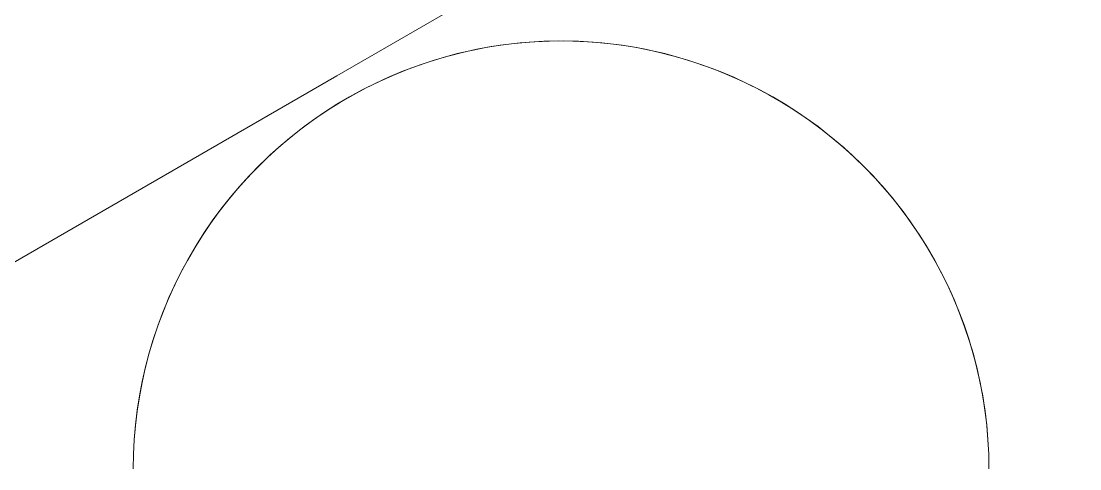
# Model space of a CAD drawing. Header units: inches. Extents: x -4 to 147, y -1 to 99.
# Drawn here: x 129.4632 to 129.9443, y 26.7173 to 26.9208 of the extents above; entities that cross this region are included whole.
import ezdxf

# ---------------------------------------------------------------- set-up
doc = ezdxf.new("R2010")
doc.units = ezdxf.units.IN
doc.layers.add('ZANO_R', color=7, linetype='Continuous', lineweight=0)

msp = doc.modelspace()

# ---------------------------------------------------------------- linework, layer by layer
at = {"layer": 'ZANO_R'}
for p, q in [((129.60666, 26.89594), (130.25888, 27.2725)), ((129.66784, 26.90751), (129.67434, 26.90879)), ((129.67028, 26.90802), (129.67685, 26.90922)), ((129.67028, 26.90802), (129.67685, 26.90922)), ((129.67028, 26.90802), (129.67685, 26.90922)), ((129.67434, 26.90879), (129.68088, 26.90984)), ((129.67685, 26.90922), (129.68345, 26.91019)), ((129.67685, 26.90922), (129.68345, 26.91019)), ((129.67685, 26.90922), (129.68345, 26.91019)), ((129.68088, 26.90984), (129.68744, 26.91067)), ((129.68345, 26.91019), (129.69003, 26.91094)), ((129.68345, 26.91019), (129.69003, 26.91094)), ((129.68345, 26.91019), (129.69003, 26.91094)), ((129.68744, 26.91067), (129.69404, 26.91128)), ((129.69003, 26.91094), (129.69663, 26.91146)), ((129.69003, 26.91094), (129.69663, 26.91146)), ((129.69003, 26.91094), (129.69663, 26.91146)), ((129.69404, 26.91128), (129.70065, 26.91166)), ((129.69663, 26.91146), (129.70324, 26.91175)), ((129.69663, 26.91146), (129.70324, 26.91175)), ((129.69663, 26.91146), (129.70324, 26.91175)), ((129.70065, 26.91166), (129.70727, 26.91182)), ((129.70324, 26.91175), (129.70987, 26.91182)), ((129.70324, 26.91175), (129.70987, 26.91182)), ((129.70324, 26.91175), (129.70987, 26.91182)), ((129.70727, 26.91182), (129.71389, 26.91175)), ((129.70987, 26.91182), (129.71648, 26.91166)), ((129.70987, 26.91182), (129.71648, 26.91166)), ((129.70987, 26.91182), (129.71648, 26.91166)), ((129.71389, 26.91175), (129.7205, 26.91146)), ((129.71648, 26.91166), (129.72309, 26.91128)), ((129.71648, 26.91166), (129.72309, 26.91128)), ((129.71648, 26.91166), (129.72309, 26.91128)), ((129.7205, 26.91146), (129.7271, 26.91094)), ((129.72309, 26.91128), (129.72969, 26.91067)), ((129.72309, 26.91128), (129.72969, 26.91067)), ((129.72309, 26.91128), (129.72969, 26.91067)), ((129.7271, 26.91094), (129.73368, 26.91019)), ((129.72969, 26.91067), (129.73626, 26.90984)), ((129.72969, 26.91067), (129.73626, 26.90984)), ((129.72969, 26.91067), (129.73626, 26.90984)), ((129.73368, 26.91019), (129.74028, 26.90922)), ((129.73626, 26.90984), (129.74279, 26.90879)), ((129.73626, 26.90984), (129.74279, 26.90879)), ((129.73626, 26.90984), (129.74279, 26.90879)), ((129.74028, 26.90922), (129.74685, 26.90802)), ((129.74279, 26.90879), (129.74929, 26.90751)), ((129.74279, 26.90879), (129.74929, 26.90751)), ((129.74279, 26.90879), (129.74929, 26.90751)), ((129.64866, 26.90237), (129.655, 26.9043)), ((129.65089, 26.90307), (129.6573, 26.90494)), ((129.65089, 26.90307), (129.6573, 26.90494)), ((129.65089, 26.90307), (129.6573, 26.90494)), ((129.655, 26.9043), (129.66139, 26.90601)), ((129.6573, 26.90494), (129.66376, 26.90659)), ((129.6573, 26.90494), (129.66376, 26.90659)), ((129.6573, 26.90494), (129.66376, 26.90659)), ((129.66139, 26.90601), (129.66784, 26.90751)), ((129.66376, 26.90659), (129.67028, 26.90802)), ((129.66376, 26.90659), (129.67028, 26.90802)), ((129.66376, 26.90659), (129.67028, 26.90802)), ((129.74685, 26.90802), (129.75337, 26.90659)), ((129.74929, 26.90751), (129.75574, 26.90601)), ((129.74929, 26.90751), (129.75574, 26.90601)), ((129.74929, 26.90751), (129.75574, 26.90601)), ((129.75337, 26.90659), (129.75984, 26.90494)), ((129.75574, 26.90601), (129.76214, 26.9043)), ((129.75574, 26.90601), (129.76214, 26.9043)), ((129.75574, 26.90601), (129.76214, 26.9043)), ((129.75984, 26.90494), (129.76624, 26.90307)), ((129.76214, 26.9043), (129.76847, 26.90237)), ((129.76214, 26.9043), (129.76847, 26.90237)), ((129.76214, 26.9043), (129.76847, 26.90237)), ((129.63621, 26.89786), (129.6424, 26.90022)), ((129.63829, 26.89868), (129.64455, 26.90098)), ((129.63829, 26.89868), (129.64455, 26.90098)), ((129.63829, 26.89868), (129.64455, 26.90098)), ((129.6424, 26.90022), (129.64866, 26.90237)), ((129.64455, 26.90098), (129.65089, 26.90307)), ((129.64455, 26.90098), (129.65089, 26.90307)), ((129.64455, 26.90098), (129.65089, 26.90307)), ((129.76624, 26.90307), (129.77258, 26.90098)), ((129.76847, 26.90237), (129.77473, 26.90022)), ((129.76847, 26.90237), (129.77473, 26.90022)), ((129.76847, 26.90237), (129.77473, 26.90022)), ((129.77258, 26.90098), (129.77884, 26.89868)), ((129.77473, 26.90022), (129.78092, 26.89786)), ((129.77473, 26.90022), (129.78092, 26.89786)), ((129.77473, 26.90022), (129.78092, 26.89786)), ((128.92456, 26.50213), (129.60666, 26.89594)), ((129.6241, 26.89252), (129.63011, 26.89529)), ((129.62602, 26.89343), (129.63211, 26.89616)), ((129.62602, 26.89343), (129.63211, 26.89616)), ((129.62602, 26.89343), (129.63211, 26.89616)), ((129.63011, 26.89529), (129.63621, 26.89786)), ((129.63211, 26.89616), (129.63829, 26.89868)), ((129.63211, 26.89616), (129.63829, 26.89868)), ((129.63211, 26.89616), (129.63829, 26.89868)), ((129.77884, 26.89868), (129.78502, 26.89616)), ((129.78092, 26.89786), (129.78702, 26.89529)), ((129.78092, 26.89786), (129.78702, 26.89529)), ((129.78092, 26.89786), (129.78702, 26.89529)), ((129.78502, 26.89616), (129.79111, 26.89343)), ((129.78702, 26.89529), (129.79303, 26.89252)), ((129.78702, 26.89529), (129.79303, 26.89252)), ((129.78702, 26.89529), (129.79303, 26.89252)), ((129.61237, 26.88637), (129.61818, 26.88954)), ((129.61414, 26.88736), (129.62003, 26.8905)), ((129.61414, 26.88736), (129.62003, 26.8905)), ((129.61414, 26.88736), (129.62003, 26.8905)), ((129.61818, 26.88954), (129.6241, 26.89252)), ((129.62003, 26.8905), (129.62602, 26.89343)), ((129.62003, 26.8905), (129.62602, 26.89343)), ((129.62003, 26.8905), (129.62602, 26.89343)), ((129.79111, 26.89343), (129.79711, 26.8905)), ((129.79303, 26.89252), (129.79895, 26.88954)), ((129.79303, 26.89252), (129.79895, 26.88954)), ((129.79303, 26.89252), (129.79895, 26.88954)), ((129.79711, 26.8905), (129.803, 26.88736)), ((129.79895, 26.88954), (129.80476, 26.88637)), ((129.79895, 26.88954), (129.80476, 26.88637)), ((129.79895, 26.88954), (129.80476, 26.88637)), ((129.60668, 26.883), (129.61237, 26.88637)), ((129.60836, 26.88402), (129.61414, 26.88736)), ((129.60836, 26.88402), (129.61414, 26.88736)), ((129.60836, 26.88402), (129.61414, 26.88736)), ((129.803, 26.88736), (129.80877, 26.88402)), ((129.80476, 26.88637), (129.81046, 26.883)), ((129.80476, 26.88637), (129.81046, 26.883)), ((129.80476, 26.88637), (129.81046, 26.883)), ((129.59716, 26.87675), (129.6027, 26.88048)), ((129.59716, 26.87675), (129.6027, 26.88048)), ((129.59716, 26.87675), (129.6027, 26.88048)), ((129.6011, 26.87943), (129.60668, 26.883)), ((129.6027, 26.88048), (129.60836, 26.88402)), ((129.6027, 26.88048), (129.60836, 26.88402)), ((129.6027, 26.88048), (129.60836, 26.88402)), ((129.80877, 26.88402), (129.81443, 26.88048)), ((129.81046, 26.883), (129.81604, 26.87943)), ((129.81046, 26.883), (129.81604, 26.87943)), ((129.81046, 26.883), (129.81604, 26.87943)), ((129.81443, 26.88048), (129.81997, 26.87675)), ((129.59032, 26.87174), (129.59564, 26.87568)), ((129.59176, 26.87284), (129.59716, 26.87675)), ((129.59176, 26.87284), (129.59716, 26.87675)), ((129.59176, 26.87284), (129.59716, 26.87675)), ((129.59564, 26.87568), (129.6011, 26.87943)), ((129.81604, 26.87943), (129.82149, 26.87568)), ((129.81604, 26.87943), (129.82149, 26.87568)), ((129.81604, 26.87943), (129.82149, 26.87568)), ((129.81997, 26.87675), (129.82537, 26.87284)), ((129.82149, 26.87568), (129.82682, 26.87174)), ((129.82149, 26.87568), (129.82682, 26.87174)), ((129.82149, 26.87568), (129.82682, 26.87174)), ((129.58513, 26.86763), (129.59032, 26.87174)), ((129.58649, 26.86874), (129.59176, 26.87284)), ((129.58649, 26.86874), (129.59176, 26.87284)), ((129.58649, 26.86874), (129.59176, 26.87284)), ((129.82537, 26.87284), (129.83064, 26.86874)), ((129.82682, 26.87174), (129.832, 26.86763)), ((129.82682, 26.87174), (129.832, 26.86763)), ((129.82682, 26.87174), (129.832, 26.86763)), ((129.58009, 26.86334), (129.58513, 26.86763)), ((129.58137, 26.86446), (129.58649, 26.86874)), ((129.58137, 26.86446), (129.58649, 26.86874)), ((129.58137, 26.86446), (129.58649, 26.86874)), ((129.83064, 26.86874), (129.83576, 26.86446)), ((129.832, 26.86763), (129.83705, 26.86334)), ((129.832, 26.86763), (129.83705, 26.86334)), ((129.832, 26.86763), (129.83705, 26.86334)), ((129.57519, 26.85888), (129.58009, 26.86334)), ((129.5764, 26.86001), (129.58137, 26.86446)), ((129.5764, 26.86001), (129.58137, 26.86446)), ((129.5764, 26.86001), (129.58137, 26.86446)), ((129.83576, 26.86446), (129.84073, 26.86001)), ((129.83705, 26.86334), (129.84194, 26.85888)), ((129.83705, 26.86334), (129.84194, 26.85888)), ((129.83705, 26.86334), (129.84194, 26.85888)), ((129.56693, 26.85061), (129.57158, 26.85539)), ((129.56693, 26.85061), (129.57158, 26.85539)), ((129.56693, 26.85061), (129.57158, 26.85539)), ((129.57045, 26.85426), (129.57519, 26.85888)), ((129.57158, 26.85539), (129.5764, 26.86001)), ((129.57158, 26.85539), (129.5764, 26.86001)), ((129.57158, 26.85539), (129.5764, 26.86001)), ((129.84073, 26.86001), (129.84555, 26.85539)), ((129.84194, 26.85888), (129.84668, 26.85426)), ((129.84194, 26.85888), (129.84668, 26.85426)), ((129.84194, 26.85888), (129.84668, 26.85426)), ((129.84555, 26.85539), (129.85021, 26.85061)), ((129.56244, 26.84567), (129.56693, 26.85061)), ((129.56244, 26.84567), (129.56693, 26.85061)), ((129.56244, 26.84567), (129.56693, 26.85061)), ((129.56587, 26.84948), (129.57045, 26.85426)), ((129.84668, 26.85426), (129.85126, 26.84948)), ((129.84668, 26.85426), (129.85126, 26.84948)), ((129.84668, 26.85426), (129.85126, 26.84948)), ((129.85021, 26.85061), (129.8547, 26.84567)), ((129.56145, 26.84454), (129.56587, 26.84948)), ((129.85126, 26.84948), (129.85568, 26.84454)), ((129.85126, 26.84948), (129.85568, 26.84454)), ((129.85126, 26.84948), (129.85568, 26.84454)), ((129.55721, 26.83946), (129.56145, 26.84454)), ((129.55812, 26.84058), (129.56244, 26.84567)), ((129.55812, 26.84058), (129.56244, 26.84567)), ((129.55812, 26.84058), (129.56244, 26.84567)), ((129.8547, 26.84567), (129.85901, 26.84058)), ((129.85568, 26.84454), (129.85992, 26.83946)), ((129.85568, 26.84454), (129.85992, 26.83946)), ((129.85568, 26.84454), (129.85992, 26.83946)), ((129.55314, 26.83424), (129.55721, 26.83946)), ((129.55398, 26.83535), (129.55812, 26.84058)), ((129.55398, 26.83535), (129.55812, 26.84058)), ((129.55398, 26.83535), (129.55812, 26.84058)), ((129.85901, 26.84058), (129.86315, 26.83535)), ((129.85992, 26.83946), (129.86399, 26.83424)), ((129.85992, 26.83946), (129.86399, 26.83424)), ((129.85992, 26.83946), (129.86399, 26.83424)), ((129.54925, 26.82888), (129.55314, 26.83424)), ((129.55002, 26.82998), (129.55398, 26.83535)), ((129.55002, 26.82998), (129.55398, 26.83535)), ((129.55002, 26.82998), (129.55398, 26.83535)), ((129.86315, 26.83535), (129.86711, 26.82998)), ((129.86399, 26.83424), (129.86788, 26.82888)), ((129.86399, 26.83424), (129.86788, 26.82888)), ((129.86399, 26.83424), (129.86788, 26.82888)), ((129.54555, 26.82339), (129.54925, 26.82888)), ((129.54625, 26.82447), (129.55002, 26.82998)), ((129.54625, 26.82447), (129.55002, 26.82998)), ((129.54625, 26.82447), (129.55002, 26.82998)), ((129.86711, 26.82998), (129.87088, 26.82447)), ((129.86788, 26.82888), (129.87159, 26.82339)), ((129.86788, 26.82888), (129.87159, 26.82339)), ((129.86788, 26.82888), (129.87159, 26.82339)), ((129.54203, 26.81778), (129.54555, 26.82339)), ((129.54267, 26.81884), (129.54625, 26.82447)), ((129.54267, 26.81884), (129.54625, 26.82447)), ((129.54267, 26.81884), (129.54625, 26.82447)), ((129.87088, 26.82447), (129.87446, 26.81884)), ((129.87159, 26.82339), (129.8751, 26.81778)), ((129.87159, 26.82339), (129.8751, 26.81778)), ((129.87159, 26.82339), (129.8751, 26.81778)), ((129.53871, 26.81205), (129.54203, 26.81778)), ((129.53929, 26.81309), (129.54267, 26.81884)), ((129.53929, 26.81309), (129.54267, 26.81884)), ((129.53929, 26.81309), (129.54267, 26.81884)), ((129.87446, 26.81884), (129.87785, 26.81309)), ((129.8751, 26.81778), (129.87843, 26.81205)), ((129.8751, 26.81778), (129.87843, 26.81205)), ((129.8751, 26.81778), (129.87843, 26.81205)), ((129.5361, 26.80722), (129.53929, 26.81309)), ((129.5361, 26.80722), (129.53929, 26.81309)), ((129.5361, 26.80722), (129.53929, 26.81309)), ((129.87785, 26.81309), (129.88103, 26.80722)), ((129.53558, 26.80622), (129.53871, 26.81205)), ((129.87843, 26.81205), (129.88155, 26.80622)), ((129.87843, 26.81205), (129.88155, 26.80622)), ((129.87843, 26.81205), (129.88155, 26.80622)), ((129.53266, 26.80028), (129.53558, 26.80622)), ((129.53312, 26.80125), (129.5361, 26.80722)), ((129.53312, 26.80125), (129.5361, 26.80722)), ((129.53312, 26.80125), (129.5361, 26.80722)), ((129.88103, 26.80722), (129.88401, 26.80125)), ((129.88155, 26.80622), (129.88448, 26.80028)), ((129.88155, 26.80622), (129.88448, 26.80028)), ((129.88155, 26.80622), (129.88448, 26.80028)), ((129.52993, 26.79424), (129.53266, 26.80028)), ((129.53034, 26.79518), (129.53312, 26.80125)), ((129.53034, 26.79518), (129.53312, 26.80125)), ((129.53034, 26.79518), (129.53312, 26.80125)), ((129.88401, 26.80125), (129.88679, 26.79518)), ((129.88448, 26.80028), (129.8872, 26.79424)), ((129.88448, 26.80028), (129.8872, 26.79424)), ((129.88448, 26.80028), (129.8872, 26.79424)), ((129.52742, 26.78812), (129.52993, 26.79424)), ((129.52778, 26.78902), (129.53034, 26.79518)), ((129.52778, 26.78902), (129.53034, 26.79518)), ((129.52778, 26.78902), (129.53034, 26.79518)), ((129.88679, 26.79518), (129.88936, 26.78902)), ((129.8872, 26.79424), (129.88971, 26.78812)), ((129.8872, 26.79424), (129.88971, 26.78812)), ((129.8872, 26.79424), (129.88971, 26.78812)), ((129.52513, 26.78194), (129.52742, 26.78812)), ((129.52542, 26.78278), (129.52778, 26.78902)), ((129.52542, 26.78278), (129.52778, 26.78902)), ((129.52542, 26.78278), (129.52778, 26.78902)), ((129.88936, 26.78902), (129.89171, 26.78278)), ((129.88971, 26.78812), (129.892, 26.78194)), ((129.88971, 26.78812), (129.892, 26.78194)), ((129.88971, 26.78812), (129.892, 26.78194)), ((129.52305, 26.7757), (129.52513, 26.78194)), ((129.52329, 26.77646), (129.52542, 26.78278)), ((129.52329, 26.77646), (129.52542, 26.78278)), ((129.52329, 26.77646), (129.52542, 26.78278)), ((129.89171, 26.78278), (129.89385, 26.77646)), ((129.892, 26.78194), (129.89409, 26.7757)), ((129.892, 26.78194), (129.89409, 26.7757)), ((129.892, 26.78194), (129.89409, 26.7757)), ((129.52118, 26.76938), (129.52305, 26.7757)), ((129.52137, 26.77006), (129.52329, 26.77646)), ((129.52137, 26.77006), (129.52329, 26.77646)), ((129.52137, 26.77006), (129.52329, 26.77646)), ((129.89385, 26.77646), (129.89576, 26.77006)), ((129.89409, 26.7757), (129.89596, 26.76938)), ((129.89409, 26.7757), (129.89596, 26.76938)), ((129.89409, 26.7757), (129.89596, 26.76938)), ((129.51952, 26.76301), (129.52118, 26.76938)), ((129.51967, 26.76361), (129.52137, 26.77006)), ((129.51967, 26.76361), (129.52137, 26.77006)), ((129.51967, 26.76361), (129.52137, 26.77006)), ((129.89576, 26.77006), (129.89746, 26.76361)), ((129.89596, 26.76938), (129.89761, 26.76301)), ((129.89596, 26.76938), (129.89761, 26.76301)), ((129.89596, 26.76938), (129.89761, 26.76301)), ((129.51809, 26.75658), (129.51952, 26.76301)), ((129.51819, 26.7571), (129.51967, 26.76361)), ((129.51819, 26.7571), (129.51967, 26.76361)), ((129.51819, 26.7571), (129.51967, 26.76361)), ((129.89746, 26.76361), (129.89894, 26.7571)), ((129.89761, 26.76301), (129.89905, 26.75658)), ((129.89761, 26.76301), (129.89905, 26.75658)), ((129.89761, 26.76301), (129.89905, 26.75658)), ((129.51687, 26.75011), (129.51809, 26.75658)), ((129.51694, 26.75055), (129.51819, 26.7571)), ((129.51694, 26.75055), (129.51819, 26.7571)), ((129.51694, 26.75055), (129.51819, 26.7571)), ((129.89894, 26.7571), (129.90019, 26.75055)), ((129.89905, 26.75658), (129.90027, 26.75011)), ((129.89905, 26.75658), (129.90027, 26.75011)), ((129.89905, 26.75658), (129.90027, 26.75011)), ((129.51587, 26.7436), (129.51687, 26.75011)), ((129.51591, 26.74395), (129.51694, 26.75055)), ((129.51591, 26.74395), (129.51694, 26.75055)), ((129.51591, 26.74395), (129.51694, 26.75055)), ((129.90019, 26.75055), (129.90122, 26.74395)), ((129.90027, 26.75011), (129.90127, 26.7436)), ((129.90027, 26.75011), (129.90127, 26.7436)), ((129.90027, 26.75011), (129.90127, 26.7436)), ((129.51509, 26.73706), (129.51587, 26.7436)), ((129.51511, 26.73733), (129.51591, 26.74395)), ((129.51511, 26.73733), (129.51591, 26.74395)), ((129.51511, 26.73733), (129.51591, 26.74395)), ((129.90122, 26.74395), (129.90202, 26.73733)), ((129.90127, 26.7436), (129.90204, 26.73706)), ((129.90127, 26.7436), (129.90204, 26.73706)), ((129.90127, 26.7436), (129.90204, 26.73706)), ((129.51453, 26.7305), (129.51509, 26.73706)), ((129.51454, 26.73068), (129.51511, 26.73733)), ((129.51454, 26.73068), (129.51511, 26.73733)), ((129.51454, 26.73068), (129.51511, 26.73733)), ((129.90202, 26.73733), (129.90259, 26.73068)), ((129.90204, 26.73706), (129.9026, 26.7305)), ((129.90204, 26.73706), (129.9026, 26.7305)), ((129.90204, 26.73706), (129.9026, 26.7305)), ((129.5142, 26.72401), (129.51454, 26.73068)), ((129.5142, 26.72401), (129.51454, 26.73068)), ((129.5142, 26.72401), (129.51454, 26.73068)), ((129.5142, 26.72393), (129.51453, 26.7305)), ((129.90259, 26.73068), (129.90293, 26.72401)), ((129.9026, 26.7305), (129.90294, 26.72393)), ((129.9026, 26.7305), (129.90294, 26.72393)), ((129.9026, 26.7305), (129.90294, 26.72393)), ((129.51409, 26.71734), (129.5142, 26.72401)), ((129.51409, 26.71734), (129.5142, 26.72401)), ((129.51409, 26.71734), (129.5142, 26.72401)), ((129.51409, 26.71734), (129.5142, 26.72393)), ((129.90293, 26.72401), (129.90305, 26.71734)), ((129.90294, 26.72393), (129.90305, 26.71734)), ((129.90294, 26.72393), (129.90305, 26.71734)), ((129.90294, 26.72393), (129.90305, 26.71734))]:
    msp.add_line(p, q, dxfattribs=at)

doc.saveas('drawing.dxf')
